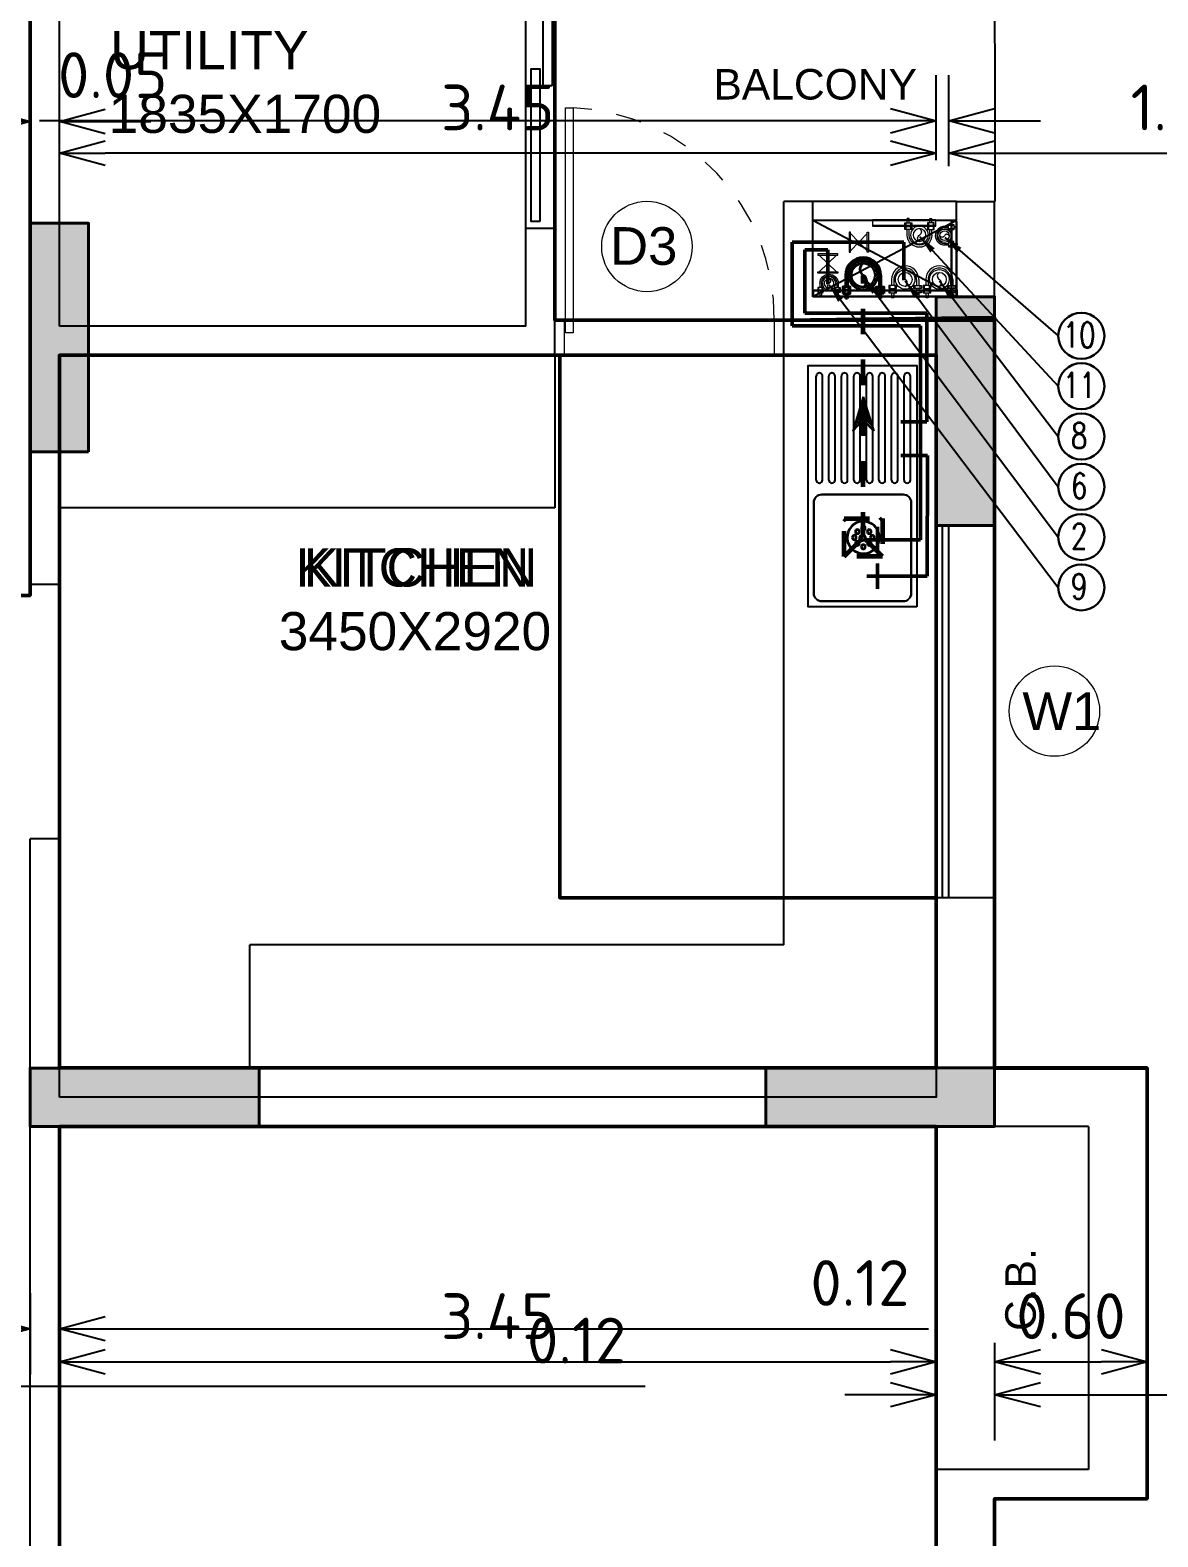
# Model space of a CAD drawing. Header units: inches. Extents: x 0 to 429, y 0 to 146.
# Drawn here: x 196.07 to 200.51, y 105.24 to 111.17 of the extents above; entities that cross this region are included whole.
import ezdxf
from ezdxf.enums import TextEntityAlignment as Align

# ---------------------------------------------------------------- set-up
doc = ezdxf.new("R2010")
doc.units = ezdxf.units.IN
doc.header["$MEASUREMENT"] = 0
doc.linetypes.add('Xr-4BHK-A-B-Ground-Sub$0$HIDDEN', pattern=[0.375, 0.25, -0.125])
doc.layers.get('DEFPOINTS').update_dxf_attribs({"lineweight": 18})
for name, color, linetype, lineweight in [('FLOOR-GROUND', 7, 'Continuous', 50), ('XR-4BHK-A-B-GROUND-SUB$0$1PL-SHAFT-PIPE-TEXT-50', 213, 'Continuous', 30), ('XR-4BHK-A-B-GROUND-SUB$0$DOOR', 34, 'Continuous', 20), ('XR-4BHK-A-B-GROUND-SUB$0$TOWER-COL', 1, 'Continuous', 40), ('XR-4BHK-A-B-GROUND-SUB$0$TOWER-COL-HATCH', 9, 'Continuous', 5)]:
    doc.layers.add(name, color=color, linetype=linetype, lineweight=lineweight)
doc.layers.add('XR-4BHK-A-B-GROUND-SUB$0$1PL-SHAFT-PIPE', color=7, linetype='Continuous')
doc.layers.add('XR-4BHK-A-B-GROUND-SUB$0$SEWERARE LINE', color=7, linetype='Continuous', lineweight=35, true_color=0xca2d12)
doc.layers.add('XR-4BHK-A-B-GROUND-SUB$0$WATER SUPPLAY', color=7, linetype='Continuous', lineweight=0, true_color=0x00f000)
doc.styles.add('Sanvi Common', font='isocpeur.ttf')
doc.styles.add('Xr-4BHK-A-B-Ground-Sub$0$$0$DIM', font='arial.ttf', dxfattribs={"height": 4})
doc.styles.add('Xr-4BHK-A-B-Ground-Sub$0$$1$Standard', font='arial.ttf')
doc.styles.add('Xr-4BHK-A-B-Ground-Sub$0$AUDIT_D_080506184754-0', font='romans.shx')
doc.styles.add('Xr-4BHK-A-B-Ground-Sub$0$DIM', font='arial.ttf')
doc.styles.add('Xr-4BHK-A-B-Ground-Sub$0$Standard', font='ARIALN.TTF')
doc.dimstyles.new('Sanvi Common', dxfattribs={"dimtxt": 0.18, "dimasz": 0.18, "dimexe": 0.18, "dimexo": 0.0625, "dimgap": 0.09, "dimtad": 1, "dimzin": 0, "dimdsep": 46, "dimtxsty": 'Sanvi Common', "dimblk": 'OPEN30', "dimcen": 0.09, "dimclrd": 68, "dimclre": 68, "dimclrt": 40, "dimadec": 0, "dimazin": 0, "dimtfac": 1, "dimtofl": 0, "dimtmove": 0, "dimatfit": 3, "dimldrblk": 'OPEN30', "dimfxl": 1, "dimtolj": 1, "dimtzin": 0, "dimarcsym": 0})
doc.dimstyles.new('Xr-4BHK-A-B-Ground-Sub$0$DIM 75', dxfattribs={"dimtxt": 75, "dimasz": 75, "dimexe": 0.18, "dimexo": 0.0625, "dimgap": 0.09, "dimtad": 0, "dimtih": 1, "dimtoh": 1, "dimdec": 0, "dimzin": 0, "dimdsep": 46, "dimtxsty": 'Xr-4BHK-A-B-Ground-Sub$0$Standard', "dimcen": 0.09, "dimclrd": 256, "dimclre": 256, "dimclrt": 256, "dimadec": 0, "dimazin": 0, "dimtfac": 1, "dimtdec": 0, "dimtofl": 0, "dimtmove": 0, "dimatfit": 3, "dimfxl": 1, "dimtolj": 1, "dimtzin": 0, "dimarcsym": 0})

# ---------------------------------------------------------------- blocks, each defined once
blk = doc.blocks.new('*X7')
at = {"color": 0}
for p, q in [((3201.577542786451, 1890), (3698.539144592577, 1890)), ((3201.577542786451, 1860), (3698.539144592577, 1860)), ((3201.577542786451, 1830), (3698.539144592577, 1830)), ((3201.577542786451, 1800), (3698.539144592577, 1800)), ((3201.577542786451, 1770), (3698.539144592577, 1770)), ((3201.577542786451, 1740), (3698.539144592577, 1740)), ((3201.577542786451, 1710), (3698.539144592577, 1710)), ((3201.577542786451, 1680), (3698.539144592577, 1680)), ((3201.577542786451, 1650), (3698.539144592577, 1650)), ((3201.577542786451, 1620), (3698.539144592577, 1620)), ((3201.577542786451, 1590), (3698.539144592577, 1590)), ((3201.577542786451, 1560), (3698.539144592577, 1560)), ((3201.577542786451, 1530), (3698.539144592577, 1530)), ((3201.577542786451, 1500), (3698.539144592577, 1500)), ((3201.577542786451, 1470), (3698.539144592577, 1470)), ((3201.577542786451, 1440), (3698.539144592577, 1440))]:
    blk.add_line(p, q, dxfattribs=at)
blk = doc.blocks.new('Xr-4BHK-A-B-Ground-Sub$0$sink14')
blk.add_lwpolyline([(-577.5, -520), (-577.5, 0), (577.5, 0), (577.5, -520)], close=True)
for points in [[(-40.49999999999999, -64.5, 0.4142135623730951), (-78, -27), (-513.0000000000003, -27, 0.4142135623730934), (-550.5000000000003, -64.50000000000023), (-550.5000000000003, -455.5000000000038, 0.4142135623731027), (-512.9999999999994, -493.0000000000038), (-77.99999999999909, -492.9999999999965, 0.4142135623730878), (-40.49999999999999, -455.4999999999964)], [(-550.5000000000003, -455.5000000000038), (-550.5000000000003, -64.5, -0.4142135623730951), (-513, -27), (-78, -27, -0.4142135623730951), (-40.49999999999999, -64.5), (-40.49999999999999, -455.4999999999965, -0.4142135623730929), (-78, -492.9999999999965), (-513, -493.0000000000038, -0.4142135623730992)]]:
    blk.add_lwpolyline(points, format="xyb", close=True)
blk.add_circle((-248, -259.9999999999982), 15)
for centre, start, end in [((29.25564832209648, -53.81830726738008), 90, 270), ((526.217250128222, -53.81830726738008), 270, 90), ((29.25564832209648, -113.81830726738), 90, 270), ((526.217250128222, -113.81830726738), 270, 90), ((29.25564832209648, -173.8183072673801), 90, 270), ((526.217250128222, -173.8183072673801), 270, 90), ((29.25564832209648, -233.8183072673801), 90, 270), ((29.25564832209648, -293.8183072673801), 90, 270), ((526.217250128222, -233.8183072673801), 270, 90), ((526.217250128222, -293.8183072673801), 270, 90), ((29.25564832209648, -353.8183072673801), 90, 270), ((526.217250128222, -353.8183072673801), 270, 90), ((29.25564832209648, -413.81830726738), 90, 270), ((526.217250128222, -413.81830726738), 270, 90), ((29.25564832209648, -473.81830726738), 90, 270), ((526.217250128222, -473.81830726738), 270, 90)]:
    blk.add_arc(centre, 15, start, end)
blk.add_blockref('*X7', (-3172.321894464355, -1928.81830726738))
blk = doc.blocks.new('Xr-4BHK-A-B-Ground-Sub$0$d-750')
at = {"layer": 'XR-4BHK-A-B-GROUND-SUB$0$DOOR'}
for p, q in [((5.729134500143118e-09, 718.7499761594656), (5.729134500143118e-09, 749.9999761594656)), ((5.729134500143118e-09, 749.9999761594656), (115.0000000057291, 749.9999761594656)), ((115.0000000057291, 749.9999761594656), (115.0000000057291, 718.7499761594656)), ((115.0000000057291, 718.7499761594656), (5.729134500143118e-09, 718.7499761594656)), ((5.729134500143118e-09, -2.384052721993157e-05), (5.729134500143118e-09, 31.24997615947278)), ((5.729134500143118e-09, 31.24997615947278), (115.0000000057291, 31.24997615947278)), ((115.0000000057291, 31.24997615947278), (115.0000000057291, -2.384052721993157e-05)), ((115.0000000057291, -2.384052721993157e-05), (5.729134500143118e-09, -2.384052721993157e-05))]:
    blk.add_line(p, q, dxfattribs=at)
blk.add_lwpolyline([(73.88675761399941, 34.24997615947278), (811.340492390703, 34.24997615947278), (811.340492390703, 59.24997615947278), (73.88675761399941, 59.24997615947278)], close=True, dxfattribs=at)
at = {"layer": 'XR-4BHK-A-B-GROUND-SUB$0$DOOR', "color": 8, "linetype": 'Xr-4BHK-A-B-Ground-Sub$0$HIDDEN', "extrusion": (0, 0, -1)}
blk.add_ellipse((125.0000000057291, 31.24997615947278), major_axis=(218.3991734659579, 652.0652236637238), ratio=0.9987404314647262, start_param=-0.3381296109642833, end_param=1.207250979015199, dxfattribs=at)
blk = doc.blocks.new('Xr-4BHK-A-B-Ground-Sub$0$REV.CO.')
at = {"layer": 'XR-4BHK-A-B-GROUND-SUB$0$TOWER-COL-HATCH'}
for points in [[(456701.6026076346, 11955.22670572487), (456701.6026076346, 11725.22670572504), (455801.1053430899, 11725.22714034546), (455801.1053430892, 11955.22714034593)], [(458696.0964684737, 11724.7721942397), (458696.0964684737, 11954.77219423946), (459596.0964278332, 11954.7715867867), (459596.0964278339, 11724.77158678624)], [(459366.105343089, 8690.003288494714), (459596.105343089, 8690.003288494714), (459596.1053374442, 9589.802804727991), (459366.1053374442, 9589.802804727991)], [(456031.1053430889, 8400.227134702109), (455801.105343089, 8400.227134702109), (455801.1057777088, 9300.22713470176), (456031.1057777093, 9300.227134702458)]]:
    blk.add_hatch(color=256, dxfattribs=at).paths.add_polyline_path(points)
at = {"layer": 'XR-4BHK-A-B-GROUND-SUB$0$TOWER-COL'}
for points in [[(455801.105343089, 11955.22713470211), (455801.105343089, 11725.22713470211), (456701.6027795789, 11725.2266075391), (456701.6027795789, 11955.2266075391)], [(459596.0964278341, 11724.77159243005), (459596.0964278341, 11954.77159243005), (458696.0964684737, 11954.77219423958), (458696.0964684737, 11724.77219423958)], [(459366.105343089, 8690.003288494714), (459596.105343089, 8690.003288494714), (459596.1053374442, 9589.802804727991), (459366.1053374442, 9589.802804727991)], [(456031.1057720655, 9300.227134702109), (455801.1057720655, 9300.227134702109), (455801.105343089, 8400.227134702109), (456031.105343089, 8400.227134702109)]]:
    blk.add_lwpolyline(points, close=True, dxfattribs=at)
blk = doc.blocks.new('Xr-4BHK-A-B-Ground-Sub$0$$0$DOOR NO')
at = {"lineweight": 0}
blk.add_circle((5.684341886080801e-14, 0), 10, dxfattribs=at)
at = {"style": 'Xr-4BHK-A-B-Ground-Sub$0$$0$DIM'}
blk.add_attdef('X1', text='', height=9, dxfattribs=at).set_placement((5.684341886080801e-14, 0), align=Align.MIDDLE_CENTER)
blk = doc.blocks.new('_Open30')
at = {"color": 0, "linetype": 'ByBlock', "lineweight": -2}
for p, q in [((-1, 0.26794919), (0, 0)), ((0, 0), (-1, -0.26794919)), ((0, 0), (-1, 0))]:
    blk.add_line(p, q, dxfattribs=at)
blk = doc.blocks.new('*D40')
at = {"color": 68, "lineweight": -2, "transparency": 16777216}
for p, q in [((199.6352487843015, 110.6579744057585), (199.6352487843015, 110.9928912203597)), ((199.6852753585318, 110.6343787823339), (199.6852753585318, 110.9928912203597)), ((199.4552487843015, 110.8128912203597), (196.1072487843035, 110.8128912203597)), ((199.8652753585318, 110.8128912203597), (200.0452753585318, 110.8128912203597))]:
    blk.add_line(p, q, dxfattribs=at)
at = {"layer": 'DEFPOINTS', "color": 0, "transparency": 16777216}
for p in [(199.6352487843015, 110.8128912203597), (199.6352487843015, 110.5954744057585), (199.6852753585318, 110.5718787823339)]:
    blk.add_point(p, dxfattribs=at)
at = {"color": 68, "lineweight": -2, "transparency": 16777216, "xscale": 0.18, "yscale": 0.18, "zscale": 0.18}
blk.add_blockref('_Open30', (199.6352487843015, 110.8128912203597), dxfattribs=at)
at = {"color": 68, "lineweight": -2, "transparency": 16777216, "xscale": 0.18, "yscale": 0.18, "zscale": 0.18, "rotation": 180}
blk.add_blockref('_Open30', (199.6852753585318, 110.8128912203597), dxfattribs=at)
at = {"color": 40, "transparency": 16777216, "insert": (196.3952487843035, 110.9928912203597), "char_height": 0.18, "attachment_point": 5, "style": 'Sanvi Common'}
blk.add_mtext('\\A1;0.05', dxfattribs=at)
blk = doc.blocks.new('*D41')
at = {"color": 68, "lineweight": -2, "transparency": 16777216}
for p, q in [((196.1852521649326, 110.502189640602), (196.1852521649326, 110.8655266000116)), ((199.6352487843015, 110.6579744057585), (199.6352487843015, 110.8655266000116)), ((199.4552487843015, 110.6855266000116), (196.3652521649326, 110.6855266000116))]:
    blk.add_line(p, q, dxfattribs=at)
at = {"layer": 'DEFPOINTS', "color": 0, "transparency": 16777216}
for p in [(196.1852521649326, 110.6855266000116), (199.6352487843015, 110.5954744057585), (196.1852521649326, 110.439689640602)]:
    blk.add_point(p, dxfattribs=at)
at = {"color": 68, "lineweight": -2, "transparency": 16777216, "xscale": 0.18, "yscale": 0.18, "zscale": 0.18, "rotation": 180}
blk.add_blockref('_Open30', (196.1852521649326, 110.6855266000116), dxfattribs=at)
at = {"color": 68, "lineweight": -2, "transparency": 16777216, "xscale": 0.18, "yscale": 0.18, "zscale": 0.18}
blk.add_blockref('_Open30', (199.6352487843015, 110.6855266000116), dxfattribs=at)
at = {"color": 40, "transparency": 16777216, "insert": (197.910250474617, 110.8655266000116), "char_height": 0.18, "attachment_point": 5, "style": 'Sanvi Common'}
blk.add_mtext('\\A1;3.45', dxfattribs=at)
blk = doc.blocks.new('*D42')
at = {"color": 68, "lineweight": -2, "transparency": 16777216}
for p, q in [((196.0702520611867, 110.502189640602), (196.0702520611867, 110.9903538915516)), ((196.1852521649326, 110.502189640602), (196.1852521649326, 110.9903538915516)), ((195.8902520611867, 110.8103538915516), (192.6502520611853, 110.8103538915516)), ((196.3652521649326, 110.8103538915516), (196.5452521649326, 110.8103538915516))]:
    blk.add_line(p, q, dxfattribs=at)
at = {"layer": 'DEFPOINTS', "color": 0, "transparency": 16777216}
for p in [(196.0702520611867, 110.8103538915516), (196.0702520611867, 110.439689640602), (196.1852521649326, 110.439689640602)]:
    blk.add_point(p, dxfattribs=at)
at = {"color": 68, "lineweight": -2, "transparency": 16777216, "xscale": 0.18, "yscale": 0.18, "zscale": 0.18}
blk.add_blockref('_Open30', (196.0702520611867, 110.8103538915516), dxfattribs=at)
at = {"color": 68, "lineweight": -2, "transparency": 16777216, "xscale": 0.18, "yscale": 0.18, "zscale": 0.18, "rotation": 180}
blk.add_blockref('_Open30', (196.1852521649326, 110.8103538915516), dxfattribs=at)
at = {"color": 40, "transparency": 16777216, "insert": (192.9202520611853, 110.9903538915516), "char_height": 0.18, "attachment_point": 5, "style": 'Sanvi Common'}
blk.add_mtext('\\A1;0.12', dxfattribs=at)
blk = doc.blocks.new('*D51')
at = {"color": 68, "lineweight": -2, "transparency": 16777216}
for p, q in [((194.9552655088246, 106.1043868222973), (194.9552655088246, 105.6529740300892)), ((195.0702655142286, 106.1043868533948), (195.0702655142286, 105.6529740300892)), ((194.7752655088246, 105.8329740300892), (194.5952655088246, 105.8329740300892)), ((195.2502655142286, 105.8329740300892), (198.4902655142301, 105.8329740300892))]:
    blk.add_line(p, q, dxfattribs=at)
at = {"layer": 'DEFPOINTS', "color": 0, "transparency": 16777216}
for p in [(194.9552655088246, 106.1668868222973), (195.0702655142286, 106.1668868533948), (195.0702655142286, 105.8329740300892)]:
    blk.add_point(p, dxfattribs=at)
at = {"color": 68, "lineweight": -2, "transparency": 16777216, "xscale": 0.18, "yscale": 0.18, "zscale": 0.18}
blk.add_blockref('_Open30', (194.9552655088246, 105.8329740300892), dxfattribs=at)
at = {"color": 68, "lineweight": -2, "transparency": 16777216, "xscale": 0.18, "yscale": 0.18, "zscale": 0.18, "rotation": 180}
blk.add_blockref('_Open30', (195.0702655142286, 105.8329740300892), dxfattribs=at)
at = {"color": 40, "transparency": 16777216, "insert": (198.2202655142301, 106.0129740300892), "char_height": 0.18, "attachment_point": 5, "style": 'Sanvi Common'}
blk.add_mtext('\\A1;0.12', dxfattribs=at)
blk = doc.blocks.new('*D53')
at = {"color": 68, "lineweight": -2, "transparency": 16777216}
for p, q in [((196.0702521649128, 106.1995506400185), (196.0702521649128, 105.8793529564562)), ((196.1852521649326, 106.1995506400185), (196.1852521649326, 105.8793529564562)), ((195.8902521649128, 106.0593529564562), (195.7102521649128, 106.0593529564562)), ((196.3652521649326, 106.0593529564562), (199.605252164934, 106.0593529564562))]:
    blk.add_line(p, q, dxfattribs=at)
at = {"layer": 'DEFPOINTS', "color": 0, "transparency": 16777216}
for p in [(196.0702521649128, 106.2620506400185), (196.1852521649326, 106.2620506400185), (196.1852521649326, 106.0593529564562)]:
    blk.add_point(p, dxfattribs=at)
at = {"color": 68, "lineweight": -2, "transparency": 16777216, "xscale": 0.18, "yscale": 0.18, "zscale": 0.18}
blk.add_blockref('_Open30', (196.0702521649128, 106.0593529564562), dxfattribs=at)
at = {"color": 68, "lineweight": -2, "transparency": 16777216, "xscale": 0.18, "yscale": 0.18, "zscale": 0.18, "rotation": 180}
blk.add_blockref('_Open30', (196.1852521649326, 106.0593529564562), dxfattribs=at)
at = {"color": 40, "transparency": 16777216, "insert": (199.335252164934, 106.2393529564562), "char_height": 0.18, "attachment_point": 5, "style": 'Sanvi Common'}
blk.add_mtext('\\A1;0.12', dxfattribs=at)
blk = doc.blocks.new('*D54')
at = {"color": 68, "lineweight": -2, "transparency": 16777216}
for p, q in [((196.1852521649326, 106.1995506400185), (196.1852521649326, 105.7489038635238)), ((199.635265514231, 106.0043870387658), (199.635265514231, 105.7489038635238)), ((196.3652521649326, 105.9289038635238), (199.4552655142309, 105.9289038635238))]:
    blk.add_line(p, q, dxfattribs=at)
at = {"layer": 'DEFPOINTS', "color": 0, "transparency": 16777216}
for p in [(196.1852521649326, 106.2620506400185), (199.635265514231, 106.0668870387658), (199.635265514231, 105.9289038635238)]:
    blk.add_point(p, dxfattribs=at)
at = {"color": 68, "lineweight": -2, "transparency": 16777216, "xscale": 0.18, "yscale": 0.18, "zscale": 0.18, "rotation": 180}
blk.add_blockref('_Open30', (196.1852521649326, 105.9289038635238), dxfattribs=at)
at = {"color": 68, "lineweight": -2, "transparency": 16777216, "xscale": 0.18, "yscale": 0.18, "zscale": 0.18}
blk.add_blockref('_Open30', (199.635265514231, 105.9289038635238), dxfattribs=at)
at = {"color": 40, "transparency": 16777216, "insert": (197.9102588395818, 106.1089038635238), "char_height": 0.18, "attachment_point": 5, "style": 'Sanvi Common'}
blk.add_mtext('\\A1;3.45', dxfattribs=at)
blk = doc.blocks.new('*D55')
at = {"color": 68, "lineweight": -2, "transparency": 16777216}
for p, q in [((199.635265514231, 106.0043870387658), (199.635265514231, 105.6197184485635)), ((199.8652655142414, 106.0043870387658), (199.8652655142414, 105.6197184485635)), ((199.4552655142309, 105.7997184485635), (199.2752655142309, 105.7997184485635)), ((200.0452655142414, 105.7997184485635), (203.3932655142394, 105.7997184485635))]:
    blk.add_line(p, q, dxfattribs=at)
at = {"layer": 'DEFPOINTS', "color": 0, "transparency": 16777216}
for p in [(199.635265514231, 106.0668870387658), (199.8652655142414, 106.0668870387658), (199.8652655142414, 105.7997184485635)]:
    blk.add_point(p, dxfattribs=at)
at = {"color": 68, "lineweight": -2, "transparency": 16777216, "xscale": 0.18, "yscale": 0.18, "zscale": 0.18}
blk.add_blockref('_Open30', (199.635265514231, 105.7997184485635), dxfattribs=at)
at = {"color": 68, "lineweight": -2, "transparency": 16777216, "xscale": 0.18, "yscale": 0.18, "zscale": 0.18, "rotation": 180}
blk.add_blockref('_Open30', (199.8652655142414, 105.7997184485635), dxfattribs=at)
at = {"color": 40, "transparency": 16777216, "insert": (203.1052655142394, 105.9797184485635), "char_height": 0.18, "attachment_point": 5, "style": 'Sanvi Common'}
blk.add_mtext('\\A1;0.23', dxfattribs=at)
blk = doc.blocks.new('*D56')
at = {"color": 68, "lineweight": -2, "transparency": 16777216}
for p, q in [((199.8652655142414, 106.0043870387658), (199.8652655142414, 105.7489038635238)), ((200.0452655142414, 105.9289038635238), (200.2852487843178, 105.9289038635238)), ((200.4652487843178, 105.8664038635384), (200.4652487843178, 105.7489038635238))]:
    blk.add_line(p, q, dxfattribs=at)
at = {"layer": 'DEFPOINTS', "color": 0, "transparency": 16777216}
for p in [(199.8652655142414, 106.0668870387658), (200.4652487843178, 105.9289038635384), (200.4652487843178, 105.9289038635238)]:
    blk.add_point(p, dxfattribs=at)
at = {"color": 68, "lineweight": -2, "transparency": 16777216, "xscale": 0.18, "yscale": 0.18, "zscale": 0.18, "rotation": 180}
blk.add_blockref('_Open30', (199.8652655142414, 105.9289038635238), dxfattribs=at)
at = {"color": 68, "lineweight": -2, "transparency": 16777216, "xscale": 0.18, "yscale": 0.18, "zscale": 0.18}
blk.add_blockref('_Open30', (200.4652487843178, 105.9289038635238), dxfattribs=at)
at = {"color": 40, "transparency": 16777216, "insert": (200.1652571492796, 106.1089038635238), "char_height": 0.18, "attachment_point": 5, "style": 'Sanvi Common'}
blk.add_mtext('\\A1;0.60', dxfattribs=at)
blk = doc.blocks.new('*D58')
at = {"color": 68, "lineweight": -2, "transparency": 16777216}
for p, q in [((199.6852753585318, 110.6343787823339), (199.6852753585318, 110.8655266000116)), ((201.5294062809317, 110.841596034827), (201.5294062809317, 110.5055266000116)), ((199.8652753585318, 110.6855266000116), (201.3494062809317, 110.6855266000116))]:
    blk.add_line(p, q, dxfattribs=at)
at = {"layer": 'DEFPOINTS', "color": 0, "transparency": 16777216}
for p in [(201.5294062809317, 110.904096034827), (201.5294062809317, 110.6855266000116), (199.6852753585318, 110.5718787823339)]:
    blk.add_point(p, dxfattribs=at)
at = {"color": 68, "lineweight": -2, "transparency": 16777216, "xscale": 0.18, "yscale": 0.18, "zscale": 0.18, "rotation": 180}
blk.add_blockref('_Open30', (199.6852753585318, 110.6855266000116), dxfattribs=at)
at = {"color": 68, "lineweight": -2, "transparency": 16777216, "xscale": 0.18, "yscale": 0.18, "zscale": 0.18}
blk.add_blockref('_Open30', (201.5294062809317, 110.6855266000116), dxfattribs=at)
at = {"color": 40, "transparency": 16777216, "insert": (200.6073408197317, 110.8655266000116), "char_height": 0.18, "attachment_point": 5, "style": 'Sanvi Common'}
blk.add_mtext('\\A1;1.84', dxfattribs=at)
blk = doc.blocks.new('Xr-4BHK-A-B-Ground-Sub$0$CI100')
at = {"layer": 'XR-4BHK-A-B-GROUND-SUB$0$SEWERARE LINE', "ltscale": 100}
for p, q in [((-78.8920929323649, -2.4738256e-09), (-78.8920929323649, 11.49232116586063)), ((-73.99999999970896, 60.66666666645324), (-74.00000000098953, 11.49232116586063)), ((-65.99999999976716, 60.66666666645324), (-65.99999999854482, 11.49232116586063)), ((-61.1079070615815, -2.4738256e-09), (-61.1079070615815, 11.49232116586063)), ((61.1079070615815, -2.4738256e-09), (61.1079070615815, 11.49232116586063)), ((65.99999999976716, 60.66666666645324), (65.99999999854482, 11.49232116586063)), ((73.99999999970896, 60.66666666645324), (74.00000000098953, 11.49232116586063)), ((78.8920929323649, -2.4738256e-09), (78.8920929323649, 11.49232116586063)), ((-78.89209293544991, -15.49232117328211), (-78.89209293544991, -4.000000002473826)), ((-74.00000000098953, -2.4738256e-09), (-74.00000000343425, -4.000000002473826)), ((-74.00000000343425, -15.49232117328211), (-74.00000000285218, -37.33333333814517)), ((-74.00000000343425, -16.76924574616714), (-74.00000000343425, -37.33333333567134)), ((-66.00000000098953, -37.33333333567134), (-74.00000000098953, -37.33333333567134)), ((-66.00000000098953, -2.4738256e-09), (-66.00000000098953, -4.000000002473826)), ((-66.00000000098953, -15.49232117328211), (-66.00000000098953, -37.33333333567134)), ((-66.00000000098953, -16.76924574616714), (-66.00000000098953, -37.33333333814517)), ((-61.10790706466652, -15.49232117328211), (-61.10790706466652, -4.000000002473826)), ((61.10790706466652, -15.49232117328211), (61.10790706466652, -4.000000002473826)), ((66.00000000098953, -2.4738256e-09), (66.00000000098953, -4.000000002473826)), ((66.00000000098953, -15.49232117328211), (66.00000000098953, -37.33333333567134)), ((66.00000000098953, -16.76924574616714), (66.00000000098953, -37.33333333814517)), ((66.00000000098953, -37.33333333567134), (74.00000000098953, -37.33333333567134)), ((74.00000000098953, -2.4738256e-09), (74.00000000343425, -4.000000002473826)), ((74.00000000343425, -15.49232117328211), (74.00000000285218, -37.33333333814517)), ((74.00000000343425, -16.76924574616714), (74.00000000343425, -37.33333333567134)), ((78.89209293544991, -15.49232117328211), (78.89209293544991, -4.000000002473826))]:
    blk.add_line(p, q, dxfattribs=at)
for points in [[(-85.44812645978526, -2.4738256e-09), (-54.55187353718793, -2.4738256e-09), (-54.55187353718793, 11.49232116586063), (-85.44812645978526, 11.49232116586063)], [(85.44812645978526, -2.4738256e-09), (54.55187353718793, -2.4738256e-09), (54.55187353718793, 11.49232116586063), (85.44812645978526, 11.49232116586063)], [(-85.4481264622882, -15.49232117328211), (-54.55187353969086, -15.49232117328211), (-54.55187353969086, -4.000000002473826), (-85.4481264622882, -4.000000002473826)], [(85.4481264622882, -15.49232117328211), (54.55187353969086, -15.49232117328211), (54.55187353969086, -4.000000002473826), (85.4481264622882, -4.000000002473826)]]:
    blk.add_lwpolyline(points, close=True, dxfattribs=at)
for radius in [60.66666666644596, 49.99999999981811]:
    blk.add_circle((0, 60.66666666645324), radius, dxfattribs=at)
for centre, radius, start, end in [((0, 60.66666666645324), 73.9999999997308, 0, 180), ((0, 60.66666666645324), 65.9999999997599, 0, 180), ((13.8690806030645, 85.66666666636591), 28.58935810349662, 119.0199020120139, 240.980097987986), ((-13.8690806030645, 35.66666666654054), 28.58935810349662, 299.0199020120139, 60.98009798798606)]:
    blk.add_arc(centre, radius, start, end, dxfattribs=at)
blk = doc.blocks.new('Xr-4BHK-A-B-Ground-Sub$0$CI50')
at = {"ltscale": 100}
for p, q in [((-53.22542626422364, 2), (-53.22542626422364, 13.49232116833446)), ((-48.33333333313931, 34.99999999991269), (-48.33333333284827, 13.49232116833446)), ((-48.33333333284827, 2), (-48.33333333529299, -2)), ((-40.33333333319752, 34.99999999991269), (-40.33333333040355, 13.49232116833446)), ((-40.33333333284827, 2), (-40.33333333284827, -2)), ((-35.44124039344024, 2), (-35.44124039344024, 13.49232116833446)), ((35.44124039344024, 2), (35.44124039344024, 13.49232116833446)), ((40.33333333319752, 34.99999999481952), (40.33333333354676, 13.49232116324129)), ((40.33333333284827, 2), (40.33333333284827, -2)), ((48.33333333313931, 34.99999999481952), (48.33333333599148, 13.49232116324129)), ((48.33333333284827, 2), (48.33333333529299, -2)), ((53.22542626422364, 2), (53.22542626422364, 13.49232116833446)), ((-53.22542626730865, -13.49232117080828), (-53.22542626730865, -2)), ((-48.33333333529299, -13.49232117080828), (-48.33333333471091, -30.62995350570418)), ((-48.33333333529299, -14.76924574369332), (-48.33333333529299, -30.62995350323035)), ((-40.33333333284827, -30.62995350323035), (-48.33333333284827, -30.62995350323035)), ((-40.33333333284827, -13.49232117080828), (-40.33333333284827, -30.62995350323035)), ((-40.33333333284827, -14.76924574369332), (-40.33333333284827, -30.62995350570418)), ((-35.44124039652525, -13.49232117080828), (-35.44124039652525, -2)), ((35.44124039652525, -13.49232117080828), (35.44124039652525, -2)), ((40.33333333284827, -13.49232117080828), (40.33333333284827, -30.62995350323035)), ((40.33333333284827, -14.76924574369332), (40.33333333284827, -30.62995350570418)), ((40.33333333284827, -30.62995350323035), (48.33333333284827, -30.62995350323035)), ((48.33333333529299, -13.49232117080828), (48.33333333471091, -30.62995350570418)), ((48.33333333529299, -14.76924574369332), (48.33333333529299, -30.62995350323035)), ((53.22542626730865, -13.49232117080828), (53.22542626730865, -2))]:
    blk.add_line(p, q, dxfattribs=at)
for points in [[(-57.92892428027699, 2), (-30.86954810534371, 2), (-30.86954810534371, 13.49232116833446), (-57.92892428027699, 13.49232116833446)], [(57.92892428027699, 2), (30.86954810534371, 2), (30.86954810534371, 13.49232116833446), (57.92892428027699, 13.49232116833446)], [(-57.92892428277992, -13.49232117080828), (-30.86954810784664, -13.49232117080828), (-30.86954810784664, -2), (-57.92892428277992, -2)], [(57.92892428277992, -13.49232117080828), (30.86954810784664, -13.49232117080828), (30.86954810784664, -2), (57.92892428277992, -2)]]:
    blk.add_lwpolyline(points, close=True, dxfattribs=at)
for radius in [34.99999999990905, 24.99999999990905]:
    blk.add_circle((0, 34.99999999991269), radius, dxfattribs=at)
for centre, radius, start, end in [((0, 34.99999999991269), 48.33333333322298, 1.667526652835144e-09, 179.9999999983325), ((0, 34.99999999991269), 40.33333333322297, 359.9999999983325, 180.0000000016675), ((6.934540301561356, 47.49999999985448), 14.29467905174831, 119.0199020126206, 240.9800979873793), ((-6.934540301561356, 22.4999999999709), 14.29467905174831, 299.0199020126206, 60.98009798737935)]:
    blk.add_arc(centre, radius, start, end, dxfattribs=at)
blk = doc.blocks.new('Xr-4BHK-A-B-Ground-Sub$0$FT 100')
at = {"linetype": 'Continuous'}
blk.add_ellipse((0, 9.313226e-10), major_axis=(63.43259801403039, -2.92498021481441), ratio=0.9999999998229452, start_param=0.0460789852015406, end_param=6.329264292381125, dxfattribs=at)
for centre, major_axis, ratio in [((-36.73191107809544, 9.313226e-10), (7.970910180024961, 9e-16), 0.9999999998347632), ((-23.28150001447648, 23.28150001075119), (7.970910180354233, 9e-16), 0.999999999793454), ((0, 35.35070415306836), (7.970910180354233, 9e-16), 0.9999999998760722), ((0, 9.313226e-10), (7.970910180683508, 9e-16), 0.9999999997521444), ((23.28150001447648, 23.28150001075119), (7.970910180354233, 9e-16), 0.999999999793454), ((36.73191107762978, 9.313226e-10), (7.970910180683508, 0), 0.9999999997521444), ((-23.28150001447648, -23.28150000981986), (7.970910180354233, 9e-16), 0.9999999998347632), ((0, -35.35070415120572), (7.970910180354233, 9e-16), 0.999999999793454), ((23.28150001401082, -23.28150000981986), (7.970910180354233, 9e-16), 0.9999999998347632)]:
    blk.add_ellipse(centre, major_axis=major_axis, ratio=ratio)
blk = doc.blocks.new('Xr-4BHK-A-B-Ground-Sub$0$A6')
at = {"linetype": 'Continuous', "lineweight": -3}
h = blk.add_hatch(dxfattribs=at)
h.set_pattern_fill('ANSI31', color=8, scale=51.85001933485683, angle=269.9862146204266, style=0)
h.set_pattern_definition([(314.9862146204265, (-3558.981502296403, 121585.5365484209), (4.584040057853496, 4.581834745929909), [])])
h.paths.add_polyline_path([(-42.47234761156142, 41.50318173249252), (0, 0), (-42.49231404624879, -41.48273921257351), (91.68663005856797, -0.02205982757732272)])
for p, q in [((-42.49231404624879, -41.48273921245709), (0, 0)), ((-42.47234761156142, 41.50318173249252), (0, 0)), ((91.68663005856797, -0.0220598274609074), (-42.47234761156142, 41.50318173249252)), ((0, 0), (91.68663005856797, -0.0220598274609074)), ((91.68663005856797, -0.0220598274609074), (-42.49231404624879, -41.48273921245709))]:
    blk.add_line(p, q, dxfattribs=at)
blk = doc.blocks.new('Xr-4BHK-A-B-Ground-Sub$0$P-VALVE')
at = {"linetype": 'Continuous'}
for p, q in [((-19.66080000158399, 19.0427147973096), (19.66079999436624, 19.0427147973096)), ((-19.66080000181682, 16.42127499272465), (-19.66080000158399, 19.0427147973096)), ((19.66079999436624, 16.42127499272465), (-19.66080000181682, 16.42127499272465)), ((-17.0393600014504, -16.42127499272465), (17.0393600014504, 16.42127499272465)), ((-17.0393600014504, 16.42127499275375), (17.0393600014504, -16.42127499272465)), ((19.66079999436624, 19.0427147973096), (19.66079999436624, 16.42127499272465)), ((19.66079999459907, -16.42127499272465), (-19.66080000158399, -16.42127499269554)), ((-19.66080000158399, -16.42127499269554), (-19.66080000181682, -19.04271479707677)), ((-19.66080000181682, -19.04271479707677), (19.66079999436624, -19.04271479707677)), ((19.66079999436624, -19.04271479707677), (19.66079999459907, -16.42127499272465))]:
    blk.add_line(p, q, dxfattribs=at)
blk = doc.blocks.new('Xr-4BHK-A-B-Ground-Sub$0$A$C14D55273')
at = {"layer": 'XR-4BHK-A-B-GROUND-SUB$0$WATER SUPPLAY', "lineweight": 50}
for p, q in [((11852.05317565621, -10910.59095995323), (12089.98608965668, -10910.59096181209)), ((11894.55317564844, -10860.59096028519), (11894.55317564838, -10960.59096028519)), ((12089.98608965668, -10910.59096181209), (12090.28627015426, -11385.97916478122)), ((11894.55317564844, -11004.18464563767), (11894.55317564838, -11104.18464563767)), ((11852.05317565621, -11054.18464530571), (12062.77939843203, -11054.184646952)), ((12062.779398432, -11054.18464695201), (12062.77939570337, -11895.59736950851)), ((11985.91746589745, -11385.97916478122), (12090.28627015426, -11385.97916478122)), ((11985.91746589745, -11518.16242080886), (12087.86286686364, -11518.16242080886)), ((12087.86286686364, -11518.16242080886), (12088.13276762, -11945.59736950851)), ((12062.77939570337, -11895.59736950851), (11558.91747045278, -11895.59736950851)), ((11558.91747045278, -11895.59736950851), (11558.91747045281, -12224.81263916717)), ((12088.13276762, -11945.59736950851), (11607.92664414475, -11945.59736950851)), ((11607.92664414478, -12195.34188632875), (11607.92664414475, -11945.59736950851)), ((11698.61454343665, -12059.68050182768), (11698.61454343665, -12195.34188632875)), ((11998.17217172222, -12075.29175637387), (11998.17217172222, -12224.81263916717)), ((11698.61454343665, -12195.34188632875), (11607.92664414478, -12195.34188632875)), ((11998.17217172222, -12224.81263916717), (11558.91747045281, -12224.81263916717))]:
    blk.add_line(p, q, dxfattribs=at)
at = {"layer": 'XR-4BHK-A-B-GROUND-SUB$0$WATER SUPPLAY', "lineweight": 50, "xscale": 2.000000000000041, "yscale": 2.000000000000041, "zscale": 2.000000000000041}
for p, rotation in [((11698.61454343674, -12140.57341708906), 180.0000115776376), ((11820.16013720183, -12224.81263916717), 90.00001157763748)]:
    blk.add_blockref('Xr-4BHK-A-B-Ground-Sub$0$P-VALVE', p, dxfattribs=dict(at, rotation=rotation))
blk = doc.blocks.new('Xr-4BHK-A-B-Ground-Sub$0$A$C2521575D')
at = {"layer": 'XR-4BHK-A-B-GROUND-SUB$0$1PL-SHAFT-PIPE-TEXT-50'}
for centre in [(13480.13281333749, 11675.69981858724), (13480.13281333749, 11477.71683964473), (13480.13281333749, 11279.73386070222), (13480.13281333749, 11081.7508817597), (13480.13281333749, 10883.76790281719), (13480.13281333749, 10685.78492387468)]:
    blk.add_circle(centre, 90.64944575136178, dxfattribs=at)
at = {"layer": 'XR-4BHK-A-B-GROUND-SUB$0$SEWERARE LINE', "linetype": 'Xr-4BHK-A-B-Ground-Sub$0$HIDDEN', "lineweight": 60, "ltscale": 200}
for p, q in [((12622.09386056906, 10882.20089840207), (12622.09386056906, 11913.58002341497)), ((12547.09385749779, 10807.20090147328), (12697.09385749779, 10957.20090147328)), ((12697.09385749779, 10807.20090147328), (12547.09385749779, 10957.20090147328))]:
    blk.add_line(p, q, dxfattribs=at)
blk.add_lwpolyline([(12547.09385749779, 10957.20090147328), (12697.09385749779, 10957.20090147328), (12697.09385749779, 10807.20090147328), (12547.09385749779, 10807.20090147328)], close=True, dxfattribs=at)
at = {"layer": 'XR-4BHK-A-B-GROUND-SUB$0$WATER SUPPLAY'}
for p, q in [((12658.22061045625, 12111.26282816935), (12907.99573049461, 12111.26307963608)), ((12970.48938318517, 12124.68286604793), (12970.48963465192, 11832.48759196835)), ((12426.9940235659, 11853.48759210915), (12991.48700710537, 11853.48743526928))]:
    blk.add_line(p, q, dxfattribs=at)
for points in [[(12658.22061045625, 12107.26282816935), (12907.99573049461, 12107.26307963608), (12907.99573049461, 12132.26307963608), (12658.22061045625, 12132.26282816935)], [(12966.48938318517, 12124.68286604793), (12966.48963465192, 11832.48759196835), (12991.48963465192, 11832.48759196835), (12991.48938318517, 12124.68286604793)], [(12426.9940235659, 11857.48759210915), (12991.48700710537, 11857.48743526928), (12991.48700710537, 11832.48743526928), (12426.9940235659, 11832.48759210915)]]:
    blk.add_lwpolyline(points, close=True, dxfattribs=at)
at = {"layer": 'XR-4BHK-A-B-GROUND-SUB$0$1PL-SHAFT-PIPE', "xscale": 0.9404999999969732, "yscale": 0.9404999999969732, "zscale": 0.9404999999969732}
blk.add_blockref('Xr-4BHK-A-B-Ground-Sub$0$CI100', (12622.10212441551, 11857.48753789992), dxfattribs=at)
at = {"layer": 'XR-4BHK-A-B-GROUND-SUB$0$SEWERARE LINE', "linetype": 'Xr-4BHK-A-B-Ground-Sub$0$HIDDEN', "lineweight": 60, "ltscale": 200, "extrusion": (1.648943905830523e-08, -7.213014941462401e-22, 0.9999999999999999), "xscale": -1, "rotation": 269.986214620394}
blk.add_blockref('Xr-4BHK-A-B-Ground-Sub$0$A6', (12622.093860569, 11343.45438740539, 0.0002081313469187276), dxfattribs=at)
at = {"layer": 'XR-4BHK-A-B-GROUND-SUB$0$SEWERARE LINE', "linetype": 'Xr-4BHK-A-B-Ground-Sub$0$HIDDEN', "lineweight": 60, "ltscale": 200, "xscale": -1, "rotation": 270}
blk.add_blockref('Xr-4BHK-A-B-Ground-Sub$0$FT 100', (12622.09386056813, 10882.20089840207), dxfattribs=at)
at = {"layer": 'XR-4BHK-A-B-GROUND-SUB$0$WATER SUPPLAY', "xscale": -1, "rotation": 180}
for name, p in [('Xr-4BHK-A-B-Ground-Sub$0$A$C14D55273', (783.86394013057, -180.5821660755682)), ('Xr-4BHK-A-B-Ground-Sub$0$CI50', (12843.34322170448, 12107.59867624663))]:
    blk.add_blockref(name, p, dxfattribs=at)
at = {"layer": 'XR-4BHK-A-B-GROUND-SUB$0$WATER SUPPLAY', "xscale": 0.75, "yscale": 0.75, "zscale": 0.75, "rotation": 90}
blk.add_blockref('Xr-4BHK-A-B-Ground-Sub$0$CI50', (12967.9893994435, 12070.00444047196), dxfattribs=at)
at = {"layer": 'XR-4BHK-A-B-GROUND-SUB$0$WATER SUPPLAY'}
for p, xscale, yscale, zscale in [((12786.87531547499, 11859.34882098354), 1.099999999976717, 1.099999999976717, 1.099999999976717), ((12921.33890398138, 11859.34882098354), 1.099999999976717, 1.099999999976717, 1.099999999976717), ((12487.31768718414, 11855.98756645274), -0.75, 0.75, 0.75)]:
    blk.add_blockref('Xr-4BHK-A-B-Ground-Sub$0$CI50', p, dxfattribs=dict(at, xscale=xscale, yscale=yscale, zscale=zscale))
at = {"layer": 'XR-4BHK-A-B-GROUND-SUB$0$1PL-SHAFT-PIPE-TEXT-50', "style": 'Xr-4BHK-A-B-Ground-Sub$0$AUDIT_D_080506184754-0', "width": 0.75}
for s, p in [('10', (13471.54855516134, 11629.33834962085)), ('11', (13471.54855516134, 11431.35537067834)), ('8', (13471.54855516134, 11233.37239173582)), ('6', (13471.54855516134, 11035.38941279331)), ('2', (13471.54855516134, 10837.4064338508)), ('9', (13471.54855516134, 10639.42345490828))]:
    blk.add_text(s, height=100, dxfattribs=at).set_placement(p, align=Align.CENTER)
at = {"layer": 'XR-4BHK-A-B-GROUND-SUB$0$1PL-SHAFT-PIPE-TEXT-50'}
for points in [[(12843.34322171955, 12067.09680896962), (13389.48336758616, 11477.71683964473)], [(12943.24426411348, 12062.23697308898), (13389.48336758616, 11675.69981858724)], [(12487.31768719538, 11876.73569917349), (13389.48336758616, 10685.78492387468)], [(12622.09386056906, 11908.84628344642), (13389.48336758616, 10883.76790281719)], [(12786.87531545846, 11892.34695370719), (13389.48336758616, 11081.7508817597)], [(12921.33890396485, 11892.34695370713), (13389.48336758616, 11279.73386070222)]]:
    blk.add_leader(points, dimstyle='Xr-4BHK-A-B-Ground-Sub$0$DIM 75', dxfattribs=at)

msp = doc.modelspace()

# ---------------------------------------------------------------- linework, layer by layer
for p, q in [((196.1852750154849, 110.005220891288), (196.1852750154849, 113.1452204230941)), ((196.0702750880501, 108.9877204744175), (196.0702750191613, 112.9152204230982)), ((198.0202716348631, 110.390220423104), (198.0202716348631, 111.5902204231011)), ((198.1352716348829, 110.390220423104), (198.1352716348829, 111.5902204231011)), ((199.0352716348771, 109.8902208912828), (199.0352716348771, 110.495220650037)), ((199.1502716348678, 110.495220650037), (199.0352716348771, 110.495220650037)), ((199.7156966781531, 110.495219274459), (199.1502716348678, 110.495220650037)), ((199.1502716348678, 110.1202206501826), (199.1502716348678, 110.495220650037)), ((199.7152741557275, 110.1204436985922), (199.7152716348701, 110.4952184811905)), ((199.71527415727, 110.495219274459), (199.8656941557474, 110.4952195163119)), ((199.8652741557217, 110.1204447351979), (199.8652716348643, 110.4952195178107)), ((199.71527415727, 110.4202192753351), (199.1502716348678, 110.42022065004)), ((199.71527415727, 110.1202192753467), (199.1502716348678, 110.42022065004)), ((199.71527415727, 110.4202192744474), (199.1502716348678, 110.1202208912787)), ((198.0202716348631, 110.390220423104), (198.1352716348829, 110.390220423104)), ((198.0202716348631, 110.005220891288), (198.0202716348631, 110.390220423104)), ((198.1352716348829, 109.8902208912828), (198.1352716348829, 110.390220423104)), ((199.71527415727, 110.1202192753467), (199.1502716348678, 110.1202206501826)), ((198.0202716348631, 110.005220891288), (196.1852674073071, 110.005220891288)), ((199.0352716349935, 110.0281538157638), (198.1352716369784, 110.0281538149489)), ((198.1352716348829, 109.8902208912828), (196.1852674073071, 109.8902208912828)), ((196.1852750154849, 108.9877204744175), (196.1852750154849, 109.8902208912828)), ((198.1352716348829, 109.8902208912828), (198.1352716348829, 109.2902208912915)), ((199.6352741542851, 109.8902181725484), (199.0352716348771, 109.8902208912828)), ((199.0352716348771, 107.5701724230953), (199.0352716348771, 109.8901724231023)), ((198.1352716348829, 109.2902208912915), (196.1852674073071, 109.2902208912915)), ((199.6352753585143, 107.7552203805303), (199.6352753585143, 109.2206447511476)), ((199.6602753585085, 107.7552203805303), (199.6602753585085, 109.2206447511476)), ((199.6852753585318, 107.7552203805303), (199.6852753585318, 109.2206447511476)), ((199.8652753641709, 107.7552203805303), (199.8652753585248, 109.2206447511476)), ((196.1852750154849, 108.9877204744175), (196.0702750880501, 108.9877204744175)), ((196.1852750154849, 107.9877204744175), (196.0702749117391, 107.9877204744175)), ((196.0702750154942, 103.9501724231), (196.0702749117391, 107.9877204744175)), ((196.1852750154849, 106.970220545109), (196.1852750154849, 107.9877204744175)), ((199.0352716348771, 107.5701724230953), (196.9352750154849, 107.5701724230953)), ((196.9352750154849, 107.0852213953826), (196.9352750154849, 107.5701724230953)), ((200.4652716348701, 107.0852205450997), (199.8652691816442, 107.0852205450997)), ((200.4652716348701, 107.0851724230947), (200.4652716348701, 105.3902205451073)), ((200.2352716348887, 106.8552205451038), (196.1852750154849, 106.8552205451038)), ((196.1852750154849, 103.9501724231), (196.1852750154849, 106.8552205451038)), ((199.6352750154965, 105.5052205451125), (199.6352750154965, 106.8552208889946)), ((200.2352716348887, 106.8552205451038), (200.2352716348596, 105.5052205450979)), ((200.2352716348596, 105.5052205450979), (199.635271858313, 105.5052205451125)), ((199.6352749504786, 104.9351897484799), (199.6352750154965, 105.5052205451125)), ((199.8652749940575, 105.2402205454332), (199.8652750154779, 105.3902205451073)), ((200.4652716348701, 105.3902205451073), (199.8652750154779, 105.3902205451073))]:
    msp.add_line(p, q)
for points in [[(199.5152858358106, 111.7402204230953), (199.8652716348643, 111.7402204230953), (199.8656941557474, 110.4952195163119)], [(199.8652753641709, 107.7552203805303), (199.6352753585143, 107.7552203805303), (199.635275883431, 106.970220545109), (196.1852750154849, 106.970220545109)], [(199.8652753641709, 107.7552203805303), (199.8652664489109, 107.0856759634394)]]:
    msp.add_lwpolyline(points)
for points in [[(198.1242822048426, 110.9503077804025), (198.0892822048391, 110.9503077804025), (198.0892822048391, 111.5503077803937), (198.1242822048426, 111.5503077803937)], [(198.0763046338161, 110.4171617134184), (198.0413046338417, 110.4171617134184), (198.0413046338417, 111.0171617134097), (198.0763046338161, 111.0171617134097)]]:
    msp.add_lwpolyline(points, close=True)
at = {"layer": 'FLOOR-GROUND', "color": 246}
msp.add_line((196.1852758752703, 107.4721762705161), (196.1852758752703, 108.3722206975906), dxfattribs=at)
at = {"layer": 'FLOOR-GROUND', "color": 230}
msp.add_lwpolyline([(189.8802750148807, 112.8249293556351), (194.5198524935459, 112.8249293556351), (194.5198524935459, 113.1449297554705), (199.1452750152148, 113.1449297554705), (199.1452889226257, 111.5904393436708), (198.1352724940571, 111.589983493343), (198.1352724940571, 110.0279258031574), (199.0352724941968, 110.0279168860057), (199.8652410061095, 110.0387824373525), (199.865251469897, 107.0849567464088), (200.4652716342298, 107.0849567464088), (200.4652716342298, 105.3899567464164), (199.8652574743665, 105.3899567464164), (199.8652736279819, 100.8299570903096), (195.0702704280611, 100.8299086243701), (195.0702708224181, 100.1404965694442), (193.1152750148958, 100.1404623132462), (193.1152750148667, 99.53995862440799), (191.9152747569078, 99.53995862442254), (191.915274756937, 98.10995709030841), (187.5102750148854, 98.10995709030841)], dxfattribs=at)
at = {"layer": 'FLOOR-GROUND', "color": 181}
msp.add_lwpolyline([(199.865275015507, 100.8302208890004), (199.865275015507, 105.3902206307889), (200.4652716348992, 105.3902205451073), (200.4652716348701, 107.0856764312835), (199.8652761227331, 107.0856764312835), (199.8652741551396, 110.0281627220743), (198.1352716348829, 110.0281627329155), (198.1352716348829, 111.5902204231011), (199.5152858358106, 111.5902204231011), (199.5152858358106, 111.8904417728686), (199.1452479401833, 111.8904417728686), (199.1452742899765, 113.0556371249609), (200.5493950019936, 113.0556819202962), (200.5493948736166, 112.2256815255155), (201.5302497464636, 112.2256844481076), (201.530264347477, 107.3254329191318), (205.1902643472768, 107.3252089707007), (205.1894050477477, 111.5904313437554), (208.5852668683274, 111.5904324532371)], dxfattribs=at)
at = {"layer": 'FLOOR-GROUND', "color": 150}
for points in [[(190.1102758752877, 108.9451935390448), (196.0702758845637, 108.9451935390448), (196.0702758845637, 112.59519315433), (190.1102758752877, 112.59519315433)], [(199.6352766660039, 107.0856494085515), (196.1852758752703, 107.0856494085515), (196.1852758752703, 109.89019402235), (199.6352766660039, 109.89019402235)], [(199.6352979949789, 102.8351943394141), (196.1852758752703, 102.8351943394141), (196.1852758752703, 106.855193676171), (199.6352979949789, 106.855193676171)]]:
    msp.add_lwpolyline(points, close=True, dxfattribs=at)
at = {"layer": 'FLOOR-GROUND', "color": 103}
msp.add_lwpolyline([(199.6352766660039, 107.7552516696365), (198.1540229445436, 107.7552516696365), (198.1540229445436, 109.89019402235), (199.6352766660039, 109.89019402235)], close=True, dxfattribs=at)

# ---------------------------------------------------------------- block references
at = {"xscale": 0.001, "yscale": 0.001, "zscale": 0.001}
msp.add_blockref('Xr-4BHK-A-B-Ground-Sub$0$A$C2521575D', (186.7264012727592, 98.29100618641543), dxfattribs=at)
at = {"extrusion": (0, 0, -1)}
for name, p, xscale, yscale, zscale, rotation in [('Xr-4BHK-A-B-Ground-Sub$0$REV.CO.', (259.7308311873585, 118.8104480237003), 0.001, 0.001, -0.001, 180), ('Xr-4BHK-A-B-Ground-Sub$0$sink14', (-199.131410137552, 109.3752167948756), -0.0008229600004851823, 0.0008229600004851821, -0.0008229600004851823, 270.0000005187213)]:
    msp.add_blockref(name, p, dxfattribs=dict(at, xscale=xscale, yscale=yscale, zscale=zscale, rotation=rotation))
at = {"xscale": -0.001199999997392297, "yscale": 0.001199999997392297, "zscale": 0.001199999997392297, "rotation": 270.000000052805}
msp.add_blockref('Xr-4BHK-A-B-Ground-Sub$0$d-750', (198.1352716657039, 109.8901627332148), dxfattribs=at)
ref = msp.add_blockref('Xr-4BHK-A-B-Ground-Sub$0$$0$DOOR NO', (198.4971163390201, 110.3183918208292), dxfattribs=dict(xscale=0.01778, yscale=0.01778, zscale=0.01778, rotation=180))
ref.add_attrib('X1', 'D3', dxfattribs={"height": 0.1481666666666666, "style": 'Xr-4BHK-A-B-Ground-Sub$0$$1$Standard'}).set_placement((198.4845838242673, 110.3204131941807), align=Align.MIDDLE_CENTER)
ref = msp.add_blockref('Xr-4BHK-A-B-Ground-Sub$0$$0$DOOR NO', (200.1004467177318, 108.4899239654537), dxfattribs=dict(xscale=0.01778, yscale=0.01778, zscale=0.01778, rotation=180))
ref.add_attrib('X1', 'W1', dxfattribs={"height": 0.1481666666666666, "style": 'Xr-4BHK-A-B-Ground-Sub$0$$1$Standard'}).set_placement((200.1299587686426, 108.4893175534585), align=Align.MIDDLE_CENTER)

# ---------------------------------------------------------------- texts
at = {"style": 'Xr-4BHK-A-B-Ground-Sub$0$DIM'}
for s, height, p in [('UTILITY', 0.15, (196.3856768417518, 111.0161488126091)), ('BALCONY', 0.12, (198.7587431777265, 110.8968584601303)), ('1835X1700', 0.15, (196.3793330491226, 110.7655348971807)), (' KITCHEN', 0.15, (197.0572735257793, 108.9802712905717)), ('3450X2920', 0.15, (197.0484740714947, 108.7296573751432))]:
    msp.add_text(s, height=height, dxfattribs=at).set_placement(p)
msp.add_text('C.B.', height=0.12, rotation=90.00000000000001, dxfattribs=at).set_placement((200.0270731295514, 106.050387476766))
at = {"layer": 'FLOOR-GROUND', "color": 150, "style": 'Xr-4BHK-A-B-Ground-Sub$0$DIM'}
msp.add_text(' KITCHEN', height=0.15, dxfattribs=at).set_placement((197.0880505859732, 108.9802712905717))

# ---------------------------------------------------------------- dimensions: what is measured, and where the dimension line sits
at = {"color": 2}
for base, p1, p2, picture, middle in [((196.0702520611867, 110.8103538915516), (196.1852521649326, 110.439689640602), (196.0702520611867, 110.439689640602), '*D42', (192.9202520611853, 110.8103538915516)), ((199.6352487843015, 110.8128912203597), (199.6852753585318, 110.5718787823339), (199.6352487843015, 110.5954744057585), '*D40', (196.3952487843035, 110.8128912203597))]:
    dim = msp.add_linear_dim(base=base, p1=p1, p2=p2, angle=180, dimstyle='Sanvi Common', dxfattribs=at)
    dim.commit()
    dim.dimension.update_dxf_attribs({"geometry": picture, "text_midpoint": middle, "dimtype": 160})
for base, p1, p2, picture, middle in [((196.1852521649326, 110.6855266000116), (199.6352487843015, 110.5954744057585), (196.1852521649326, 110.439689640602), '*D41', (197.910250474617, 110.8655266000116)), ((201.5294062809317, 110.6855266000116), (199.6852753585318, 110.5718787823339), (201.5294062809317, 110.904096034827), '*D58', (200.6073408197317, 110.8655266000116))]:
    dim = msp.add_linear_dim(base=base, p1=p1, p2=p2, angle=180, dimstyle='Sanvi Common', dxfattribs=at)
    dim.commit()
    dim.dimension.update_dxf_attribs({"geometry": picture, "text_midpoint": middle})
for base, p1, p2, picture, middle in [((196.1852521649326, 106.0593529564562), (196.0702521649128, 106.2620506400185), (196.1852521649326, 106.2620506400185), '*D53', (199.335252164934, 106.0593529564562)), ((195.0702655142286, 105.8329740300892), (194.9552655088246, 106.1668868222973), (195.0702655142286, 106.1668868533948), '*D51', (198.2202655142301, 105.8329740300892)), ((199.8652655142414, 105.7997184485635), (199.635265514231, 106.0668870387658), (199.8652655142414, 106.0668870387658), '*D55', (203.1052655142394, 105.7997184485635))]:
    dim = msp.add_linear_dim(base=base, p1=p1, p2=p2, dimstyle='Sanvi Common', dxfattribs=at)
    dim.commit()
    dim.dimension.update_dxf_attribs({"geometry": picture, "text_midpoint": middle, "dimtype": 160})
for base, p1, p2, picture, middle in [((199.635265514231, 105.9289038635238), (196.1852521649326, 106.2620506400185), (199.635265514231, 106.0668870387658), '*D54', (197.9102588395818, 106.1089038635238)), ((200.4652487843178, 105.9289038635238), (199.8652655142414, 106.0668870387658), (200.4652487843178, 105.9289038635384), '*D56', (200.1652571492796, 106.1089038635238))]:
    dim = msp.add_linear_dim(base=base, p1=p1, p2=p2, dimstyle='Sanvi Common', dxfattribs=at)
    dim.commit()
    dim.dimension.update_dxf_attribs({"geometry": picture, "text_midpoint": middle})

doc.saveas('drawing.dxf')
